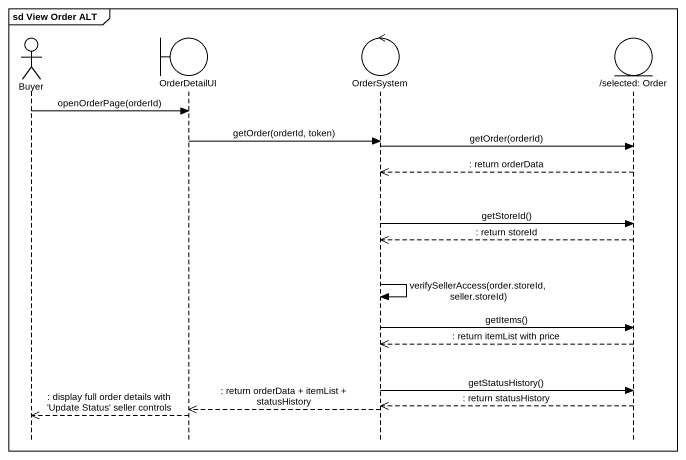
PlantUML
@startuml
mainframe sd View Order ALT
hide footbox
actor Buyer
boundary OrderDetailUI
control OrderSystem
entity "/selected: Order" as selected_Order

Buyer -> OrderDetailUI : openOrderPage(orderId)
OrderDetailUI -> OrderSystem : getOrder(orderId, token)
OrderSystem -> selected_Order : getOrder(orderId)
selected_Order -->> OrderSystem : : return orderData
OrderSystem -> selected_Order : getStoreId()
selected_Order -->> OrderSystem : : return storeId
OrderSystem -> OrderSystem : verifySellerAccess(order.storeId, seller.storeId)
OrderSystem -> selected_Order : getItems()
selected_Order -->> OrderSystem : : return itemList with price
OrderSystem -> selected_Order : getStatusHistory()
selected_Order -->> OrderSystem : : return statusHistory
OrderSystem -->> OrderDetailUI : : return orderData + itemList + statusHistory
OrderDetailUI -->> Buyer : : display full order details with 'Update Status' seller controls
@enduml
